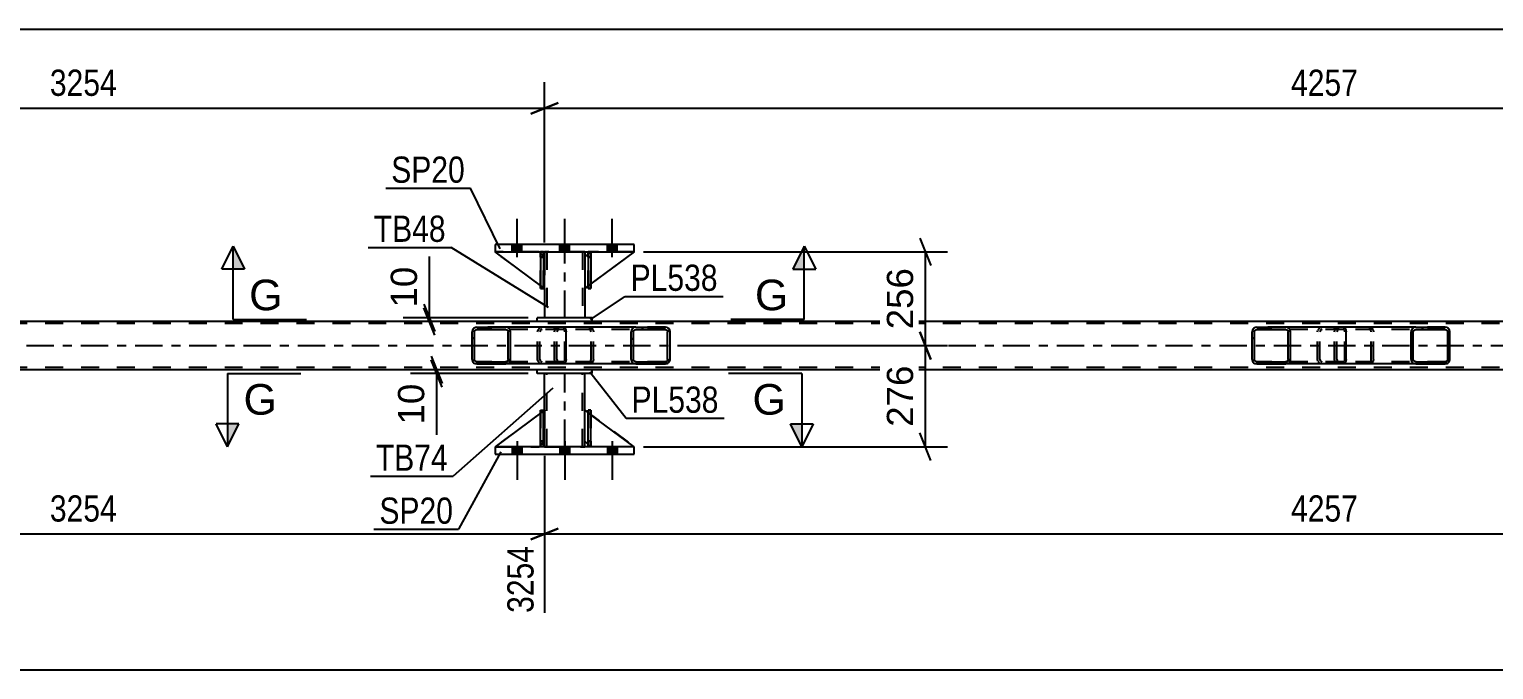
# Model space of a CAD drawing. Header units: millimetres. Extents: x -111 to 730, y -402 to 192.
# Drawn here: x -12.8 to 147, y -245.6 to -175.7 of the extents above; entities that cross this region are included whole.
import ezdxf

# ---------------------------------------------------------------- set-up
doc = ezdxf.new("R2010")
doc.units = ezdxf.units.MM
doc.linetypes.add('DXK_LINE_DOT2', pattern=[3.9198, 1.9599, -1.9599])
doc.linetypes.add('DXK_LINE_DOT3', pattern=[5.9187, 2.979, -0.9799, 0.9799, -0.9799])
doc.styles.add('Arial', font='ARIAL.TTF', dxfattribs={"height": 0.2})
doc.styles.add('Arial Narrow', font='ARIALN.TTF', dxfattribs={"height": 0.2})

# ---------------------------------------------------------------- blocks, each defined once
blk = doc.blocks.new('Part-192539618-3746 - 3622')
at = {"linetype": 'Continuous'}
h = blk.add_hatch(dxfattribs=at)
h.set_pattern_fill('', scale=0.7, style=0, pattern_type=0)
h.set_pattern_definition([(45, (124.8028, -208.4888), (-1.57154, 1.57154), [])])
h.paths.add_polyline_path([(124.84, -208.67), (124.8, -208.49), (124.69, -208.33), (124.53, -208.23), (124.34, -208.19), (121.15, -208.19), (120.96, -208.23), (120.8, -208.33), (120.69, -208.49), (120.65, -208.67), (120.65, -211.71), (120.69, -211.9), (120.8, -212.05), (120.96, -212.16), (121.15, -212.19), (124.34, -212.19), (124.53, -212.16), (124.69, -212.05), (124.8, -211.9), (124.84, -211.71)])
h.paths.add_polyline_path([(124.57, -211.8), (124.52, -211.88), (124.43, -211.93), (124.34, -211.95), (121.15, -211.95), (121.06, -211.93), (120.98, -211.88), (120.92, -211.8), (120.9, -211.71), (120.9, -208.67), (120.92, -208.58), (120.98, -208.5), (121.06, -208.45), (121.15, -208.43), (124.34, -208.43), (124.43, -208.45), (124.52, -208.5), (124.57, -208.58), (124.59, -208.67), (124.59, -211.71)])
at = {"color": 2, "linetype": 'Continuous'}
for p, q in [((120.69, -208.49), (120.65, -208.67)), ((120.65, -211.71), (120.65, -208.67)), ((120.9, -208.67), (120.92, -208.58)), ((120.9, -211.71), (120.9, -208.67)), ((120.92, -208.58), (120.98, -208.5)), ((121.15, -208.19), (120.96, -208.23)), ((120.98, -208.5), (121.06, -208.45)), ((121.06, -208.45), (121.15, -208.43)), ((121.15, -208.19), (124.34, -208.19)), ((121.15, -208.43), (124.34, -208.43)), ((130.64, -208.19), (124.34, -208.19)), ((124.53, -208.23), (124.34, -208.19)), ((124.34, -208.43), (124.43, -208.45)), ((124.43, -208.45), (124.52, -208.5)), ((124.52, -208.5), (124.57, -208.58)), ((124.57, -208.58), (124.59, -208.67)), ((124.59, -211.71), (124.59, -208.67)), ((124.84, -208.67), (124.8, -208.49)), ((124.84, -211.71), (124.84, -208.67)), ((130.64, -208.19), (130.74, -208.23)), ((130.74, -208.23), (130.83, -208.33)), ((130.83, -208.33), (130.89, -208.49)), ((130.89, -208.49), (130.91, -208.67)), ((130.91, -211.71), (130.91, -208.67)), ((120.65, -211.71), (120.69, -211.9)), ((120.92, -211.8), (120.9, -211.71)), ((120.98, -211.88), (120.92, -211.8)), ((120.96, -212.16), (121.15, -212.19)), ((121.06, -211.93), (120.98, -211.88)), ((121.15, -211.95), (121.06, -211.93)), ((121.15, -211.95), (124.34, -211.95)), ((121.15, -212.19), (124.34, -212.19)), ((124.43, -211.93), (124.34, -211.95)), ((124.34, -212.19), (124.53, -212.16)), ((130.64, -212.19), (124.34, -212.19)), ((124.52, -211.88), (124.43, -211.93)), ((124.57, -211.8), (124.52, -211.88)), ((124.59, -211.71), (124.57, -211.8)), ((124.8, -211.9), (124.84, -211.71)), ((130.74, -212.16), (130.64, -212.19)), ((130.83, -212.05), (130.74, -212.16)), ((130.89, -211.9), (130.83, -212.05)), ((130.91, -211.71), (130.89, -211.9))]:
    blk.add_line(p, q, dxfattribs=at)
at = {"color": 7, "linetype": 'DXK_LINE_DOT2'}
for p, q in [((124.34, -208.19), (121.15, -208.19)), ((130.64, -208.43), (121.15, -208.43)), ((127.8, -208.67), (127.84, -208.49)), ((127.8, -211.71), (127.8, -208.67)), ((128.07, -208.58), (128.05, -208.67)), ((128.05, -211.71), (128.05, -208.67)), ((128.13, -208.5), (128.07, -208.58)), ((128.11, -208.23), (128.3, -208.19)), ((128.21, -208.45), (128.13, -208.5)), ((128.3, -208.43), (128.21, -208.45)), ((129.65, -208.43), (129.65, -208.19)), ((130.69, -208.45), (130.64, -208.43)), ((130.73, -208.5), (130.69, -208.45)), ((130.76, -208.58), (130.73, -208.5)), ((130.77, -208.67), (130.76, -208.58)), ((130.77, -211.71), (130.77, -208.67)), ((130.64, -211.95), (121.15, -211.95)), ((124.34, -212.19), (121.15, -212.19)), ((127.84, -211.9), (127.8, -211.71)), ((128.05, -211.71), (128.07, -211.8)), ((128.07, -211.8), (128.13, -211.88)), ((128.3, -212.19), (128.11, -212.16)), ((128.13, -211.88), (128.15, -211.9)), ((128.15, -211.9), (128.21, -211.93)), ((128.21, -211.93), (128.3, -211.95)), ((129.65, -212.19), (129.65, -211.95)), ((130.64, -211.95), (130.69, -211.93)), ((130.69, -211.93), (130.73, -211.88)), ((130.73, -211.88), (130.76, -211.8)), ((130.76, -211.8), (130.77, -211.71))]:
    blk.add_line(p, q, dxfattribs=at)
at = {"color": 2, "linetype": 'Continuous'}
for centre, start, end in [((121.14, -208.69), 111.1941, 156.1506), ((124.35, -208.69), 23.8494, 68.8059), ((121.14, -211.7), 203.8494, 248.8059), ((124.35, -211.7), 291.1941, 336.1506)]:
    blk.add_arc(centre, 0.492, start, end, dxfattribs=at)
at = {"color": 7, "linetype": 'DXK_LINE_DOT2'}
for centre, start, end in [((128.29, -208.69), 111.1941, 156.1506), ((128.29, -211.7), 203.8494, 248.8059)]:
    blk.add_arc(centre, 0.492, start, end, dxfattribs=at)
blk = doc.blocks.new('Part-192539618-3752 - 3622')
at = {"color": 2, "linetype": 'Continuous'}
for p, q in [((43.29, -199.95), (42.97, -199.95)), ((42.97, -199.95), (42.97, -203.95)), ((43.29, -199.95), (43.29, -199.95)), ((43.29, -199.95), (43.29, -203.95)), ((43.29, -203.95), (42.97, -203.95))]:
    blk.add_line(p, q, dxfattribs=at)
at = {"color": 7, "linetype": 'DXK_LINE_DOT2'}
for p, q in [((42.97, -200.55), (42.97, -199.95)), ((43.29, -200.55), (42.97, -200.55)), ((42.97, -200.55), (42.97, -203.95)), ((43.29, -200.55), (43.29, -199.95)), ((43.29, -199.95), (43.29, -199.95)), ((43.29, -203.95), (43.29, -200.55))]:
    blk.add_line(p, q, dxfattribs=at)
blk = doc.blocks.new('Part-192539618-3624 - 3622')
at = {"color": 7, "linetype": 'DXK_LINE_DOT2'}
for p, q in [((48.17, -200.55), (48.17, -199.95)), ((48.17, -199.95), (48.17, -199.95)), ((48.17, -199.95), (48.17, -203.95)), ((48.49, -199.95), (48.17, -199.95)), ((48.17, -203.95), (48.17, -200.55)), ((48.17, -200.55), (48.49, -200.55)), ((48.49, -200.55), (48.49, -199.95)), ((48.49, -203.95), (48.49, -199.95)), ((48.49, -200.55), (48.49, -203.95)), ((48.17, -203.95), (48.49, -203.95))]:
    blk.add_line(p, q, dxfattribs=at)
blk = doc.blocks.new('Part-192539618-3659 - 3622')
at = {"color": 2, "linetype": 'Continuous'}
for p, q in [((48.62, -207.15), (42.62, -207.15)), ((42.62, -207.55), (42.62, -207.15)), ((48.62, -207.55), (42.62, -207.55)), ((48.62, -207.55), (48.62, -207.15))]:
    blk.add_line(p, q, dxfattribs=at)
blk = doc.blocks.new('Part-192539618-3639 - 3622')
at = {"color": 2, "linetype": 'Continuous'}
for p, q in [((43.42, -217.23), (43.42, -213.23)), ((47.82, -217.23), (47.82, -213.23)), ((43.42, -221.23), (43.42, -220.63)), ((47.82, -221.23), (47.82, -220.63))]:
    blk.add_line(p, q, dxfattribs=at)
at = {"color": 7, "linetype": 'DXK_LINE_DOT2'}
for p, q in [((47.82, -213.23), (43.42, -213.23)), ((43.66, -221.23), (43.66, -213.23)), ((47.58, -221.23), (47.58, -213.23)), ((43.42, -220.63), (43.42, -217.23)), ((47.82, -220.63), (47.82, -217.23)), ((43.42, -221.23), (47.82, -221.23))]:
    blk.add_line(p, q, dxfattribs=at)
at = {"color": 7, "linetype": 'DXK_LINE_DOT3'}
blk.add_line((45.62, -221.23), (45.62, -213.23), dxfattribs=at)
blk = doc.blocks.new('Part-192539618-3654 - 3622')
at = {"color": 2, "linetype": 'Continuous'}
for p, q in [((48.62, -212.83), (42.62, -212.83)), ((42.62, -213.23), (42.62, -212.83)), ((48.62, -213.23), (42.62, -213.23)), ((48.62, -213.23), (48.62, -212.83))]:
    blk.add_line(p, q, dxfattribs=at)
blk = doc.blocks.new('Part-192539618-3664 - 3622')
at = {"color": 2, "linetype": 'Continuous'}
for p, q in [((43.42, -199.95), (43.42, -200.55)), ((47.82, -199.95), (47.82, -200.55)), ((43.42, -203.95), (43.42, -207.15)), ((47.82, -203.95), (47.82, -207.15))]:
    blk.add_line(p, q, dxfattribs=at)
at = {"color": 7, "linetype": 'DXK_LINE_DOT2'}
for p, q in [((47.82, -199.95), (43.42, -199.95)), ((43.42, -200.55), (43.42, -203.95)), ((43.66, -199.95), (43.66, -207.15)), ((47.58, -199.95), (47.58, -207.15)), ((47.82, -200.55), (47.82, -203.95)), ((47.82, -207.15), (43.42, -207.15))]:
    blk.add_line(p, q, dxfattribs=at)
at = {"color": 7, "linetype": 'DXK_LINE_DOT3'}
blk.add_line((45.62, -207.15), (45.62, -199.95), dxfattribs=at)
blk = doc.blocks.new('Part-192539618-3745 - 3622')
at = {"linetype": 'Continuous'}
h = blk.add_hatch(dxfattribs=at)
h.set_pattern_fill('', scale=0.7, style=0, pattern_type=0)
h.set_pattern_definition([(45, (142.2135, -208.4888), (-1.57154, 1.57154), [])])
h.paths.add_polyline_path([(142.25, -208.67), (142.21, -208.49), (142.1, -208.33), (141.94, -208.23), (141.74, -208.19), (138.51, -208.19), (138.31, -208.23), (138.15, -208.33), (138.03, -208.49), (138, -208.67), (138, -211.71), (138.03, -211.9), (138.15, -212.05), (138.31, -212.16), (138.51, -212.19), (141.74, -212.19), (141.94, -212.16), (142.1, -212.05), (142.21, -211.9), (142.25, -211.71)])
h.paths.add_polyline_path([(141.98, -211.8), (141.92, -211.88), (141.84, -211.93), (141.74, -211.95), (138.51, -211.95), (138.41, -211.93), (138.33, -211.88), (138.27, -211.8), (138.25, -211.71), (138.25, -208.67), (138.27, -208.58), (138.33, -208.5), (138.41, -208.45), (138.51, -208.43), (141.74, -208.43), (141.84, -208.45), (141.92, -208.5), (141.98, -208.58), (142, -208.67), (142, -211.71)])
at = {"color": 7, "linetype": 'DXK_LINE_DOT2'}
for p, q in [((129.65, -208.67), (129.69, -208.49)), ((129.65, -211.71), (129.65, -208.67)), ((129.92, -208.58), (129.9, -208.67)), ((129.9, -211.71), (129.9, -208.67)), ((129.98, -208.5), (129.92, -208.58)), ((129.96, -208.23), (130.16, -208.19)), ((130.06, -208.45), (129.98, -208.5)), ((130.16, -208.43), (130.06, -208.45)), ((130.64, -208.19), (130.16, -208.19)), ((141.74, -208.43), (130.16, -208.43)), ((133.39, -208.19), (133.59, -208.23)), ((133.49, -208.45), (133.39, -208.43)), ((133.57, -208.5), (133.49, -208.45)), ((133.63, -208.58), (133.57, -208.5)), ((133.65, -208.67), (133.63, -208.58)), ((133.65, -211.71), (133.65, -208.67)), ((133.86, -208.49), (133.9, -208.67)), ((133.9, -211.71), (133.9, -208.67)), ((141.74, -208.19), (138.51, -208.19)), ((129.69, -211.9), (129.65, -211.71)), ((129.9, -211.71), (129.92, -211.8)), ((129.92, -211.8), (129.98, -211.88)), ((130.16, -212.19), (129.96, -212.16)), ((129.98, -211.88), (130.06, -211.93)), ((130.06, -211.93), (130.16, -211.95)), ((141.74, -211.95), (130.16, -211.95)), ((130.64, -212.19), (130.16, -212.19)), ((133.39, -211.95), (133.49, -211.93)), ((133.59, -212.16), (133.39, -212.19)), ((133.49, -211.93), (133.57, -211.88)), ((133.57, -211.88), (133.63, -211.8)), ((133.63, -211.8), (133.65, -211.71)), ((133.9, -211.71), (133.86, -211.9)), ((141.74, -212.19), (138.51, -212.19))]:
    blk.add_line(p, q, dxfattribs=at)
at = {"color": 2, "linetype": 'Continuous'}
for p, q in [((138.51, -208.19), (130.64, -208.19)), ((138.03, -208.49), (138, -208.67)), ((138, -211.71), (138, -208.67)), ((138.25, -208.67), (138.27, -208.58)), ((138.25, -211.71), (138.25, -208.67)), ((138.27, -208.58), (138.33, -208.5)), ((138.51, -208.19), (138.31, -208.23)), ((138.33, -208.5), (138.41, -208.45)), ((138.41, -208.45), (138.51, -208.43)), ((138.51, -208.19), (141.74, -208.19)), ((138.51, -208.43), (141.74, -208.43)), ((141.94, -208.23), (141.74, -208.19)), ((141.74, -208.43), (141.84, -208.45)), ((141.84, -208.45), (141.92, -208.5)), ((141.92, -208.5), (141.98, -208.58)), ((141.98, -208.58), (142, -208.67)), ((142, -211.71), (142, -208.67)), ((142.25, -208.67), (142.21, -208.49)), ((142.25, -211.71), (142.25, -208.67)), ((138.51, -212.19), (130.64, -212.19)), ((138, -211.71), (138.03, -211.9)), ((138.27, -211.8), (138.25, -211.71)), ((138.33, -211.88), (138.27, -211.8)), ((138.31, -212.16), (138.51, -212.19)), ((138.41, -211.93), (138.33, -211.88)), ((138.51, -211.95), (138.41, -211.93)), ((138.51, -211.95), (141.74, -211.95)), ((138.51, -212.19), (141.74, -212.19)), ((141.84, -211.93), (141.74, -211.95)), ((141.74, -212.19), (141.94, -212.16)), ((141.92, -211.88), (141.84, -211.93)), ((141.98, -211.8), (141.92, -211.88)), ((142, -211.71), (141.98, -211.8)), ((142.21, -211.9), (142.25, -211.71))]:
    blk.add_line(p, q, dxfattribs=at)
at = {"color": 7, "linetype": 'DXK_LINE_DOT2'}
for centre, start, end in [((130.14, -208.69), 110.7583, 155.68), ((133.41, -208.69), 24.32, 69.2417), ((130.14, -211.69), 204.32, 249.2417), ((133.41, -211.69), 290.7583, 335.68)]:
    blk.add_arc(centre, 0.496, start, end, dxfattribs=at)
at = {"color": 2, "linetype": 'Continuous'}
for centre, start, end in [((138.49, -208.69), 110.7583, 155.68), ((141.76, -208.69), 24.32, 69.2417), ((138.49, -211.69), 204.32, 249.2417), ((141.76, -211.69), 290.7583, 335.68)]:
    blk.add_arc(centre, 0.496, start, end, dxfattribs=at)
blk = doc.blocks.new('Part-192539618-3749 - 3622')
at = {"linetype": 'Continuous'}
h = blk.add_hatch(dxfattribs=at)
h.set_pattern_fill('', scale=0.7, style=0, pattern_type=0)
h.set_pattern_definition([(45, (39.6685, -208.4888), (-1.57154, 1.57154), [])])
h.paths.add_polyline_path([(39.71, -208.67), (39.67, -208.49), (39.56, -208.33), (39.4, -208.23), (39.2, -208.19), (36.02, -208.19), (35.83, -208.23), (35.66, -208.33), (35.56, -208.49), (35.52, -208.67), (35.52, -211.71), (35.56, -211.9), (35.66, -212.05), (35.83, -212.16), (36.02, -212.19), (39.2, -212.19), (39.4, -212.16), (39.56, -212.05), (39.67, -211.9), (39.71, -211.71)])
h.paths.add_polyline_path([(39.44, -211.8), (39.38, -211.88), (39.3, -211.93), (39.2, -211.95), (36.02, -211.95), (35.92, -211.93), (35.84, -211.88), (35.79, -211.8), (35.77, -211.71), (35.77, -208.67), (35.79, -208.58), (35.84, -208.5), (35.92, -208.45), (36.02, -208.43), (39.2, -208.43), (39.3, -208.45), (39.38, -208.5), (39.44, -208.58), (39.46, -208.67), (39.46, -211.71)])
at = {"color": 2, "linetype": 'Continuous'}
for p, q in [((35.56, -208.49), (35.52, -208.67)), ((35.52, -211.71), (35.52, -208.67)), ((35.77, -208.67), (35.79, -208.58)), ((35.77, -211.71), (35.77, -208.67)), ((35.79, -208.58), (35.84, -208.5)), ((36.02, -208.19), (35.83, -208.23)), ((35.84, -208.5), (35.92, -208.45)), ((35.92, -208.45), (36.02, -208.43)), ((36.02, -208.19), (39.2, -208.19)), ((36.02, -208.43), (39.2, -208.43)), ((45.5, -208.19), (39.2, -208.19)), ((39.4, -208.23), (39.2, -208.19)), ((39.2, -208.43), (39.3, -208.45)), ((39.3, -208.45), (39.38, -208.5)), ((39.38, -208.5), (39.44, -208.58)), ((39.44, -208.58), (39.46, -208.67)), ((39.46, -211.71), (39.46, -208.67)), ((39.71, -208.67), (39.67, -208.49)), ((39.71, -211.71), (39.71, -208.67)), ((45.5, -208.19), (45.61, -208.23)), ((45.61, -208.23), (45.7, -208.33)), ((45.7, -208.33), (45.75, -208.49)), ((45.75, -208.49), (45.78, -208.67)), ((45.78, -211.71), (45.78, -208.67)), ((35.52, -211.71), (35.56, -211.9)), ((35.79, -211.8), (35.77, -211.71)), ((35.84, -211.88), (35.79, -211.8)), ((35.83, -212.16), (36.02, -212.19)), ((35.92, -211.93), (35.84, -211.88)), ((36.02, -211.95), (35.92, -211.93)), ((36.02, -211.95), (39.2, -211.95)), ((36.02, -212.19), (39.2, -212.19)), ((39.3, -211.93), (39.2, -211.95)), ((39.2, -212.19), (39.4, -212.16)), ((45.5, -212.19), (39.2, -212.19)), ((39.38, -211.88), (39.3, -211.93)), ((39.44, -211.8), (39.38, -211.88)), ((39.46, -211.71), (39.44, -211.8)), ((39.67, -211.9), (39.71, -211.71)), ((45.61, -212.16), (45.5, -212.19)), ((45.7, -212.05), (45.61, -212.16)), ((45.75, -211.9), (45.7, -212.05)), ((45.78, -211.71), (45.75, -211.9))]:
    blk.add_line(p, q, dxfattribs=at)
at = {"color": 7, "linetype": 'DXK_LINE_DOT2'}
for p, q in [((39.2, -208.19), (36.02, -208.19)), ((45.5, -208.43), (36.02, -208.43)), ((42.67, -208.67), (42.71, -208.49)), ((42.67, -211.71), (42.67, -208.67)), ((42.94, -208.58), (42.92, -208.67)), ((42.92, -211.71), (42.92, -208.67)), ((42.99, -208.5), (42.94, -208.58)), ((42.98, -208.23), (43.17, -208.19)), ((43.07, -208.45), (42.99, -208.5)), ((43.17, -208.43), (43.07, -208.45)), ((44.51, -208.43), (44.51, -208.19)), ((45.56, -208.45), (45.5, -208.43)), ((45.6, -208.5), (45.56, -208.45)), ((45.63, -208.58), (45.6, -208.5)), ((45.64, -208.67), (45.63, -208.58)), ((45.64, -211.71), (45.64, -208.67)), ((45.5, -211.95), (36.02, -211.95)), ((39.2, -212.19), (36.02, -212.19)), ((42.71, -211.9), (42.67, -211.71)), ((42.92, -211.71), (42.94, -211.8)), ((42.94, -211.8), (42.99, -211.88)), ((43.17, -212.19), (42.98, -212.16)), ((42.99, -211.88), (43.01, -211.9)), ((43.01, -211.9), (43.07, -211.93)), ((43.07, -211.93), (43.17, -211.95)), ((44.51, -212.19), (44.51, -211.95)), ((45.5, -211.95), (45.56, -211.93)), ((45.56, -211.93), (45.6, -211.88)), ((45.6, -211.88), (45.63, -211.8)), ((45.63, -211.8), (45.64, -211.71))]:
    blk.add_line(p, q, dxfattribs=at)
at = {"color": 2, "linetype": 'Continuous'}
for centre, start, end in [((36.01, -208.69), 111.1941, 156.1506), ((39.22, -208.69), 23.8494, 68.8059), ((36.01, -211.7), 203.8494, 248.8059), ((39.22, -211.7), 291.1941, 336.1506)]:
    blk.add_arc(centre, 0.492, start, end, dxfattribs=at)
at = {"color": 7, "linetype": 'DXK_LINE_DOT2'}
for centre, start, end in [((43.16, -208.69), 111.1941, 156.1506), ((43.16, -211.7), 203.8494, 248.8059)]:
    blk.add_arc(centre, 0.492, start, end, dxfattribs=at)
blk = doc.blocks.new('Part-192539618-3750 - 3622')
at = {"color": 7, "linetype": 'DXK_LINE_DOT2'}
for p, q in [((42.97, -200.55), (42.97, -199.95)), ((42.97, -199.95), (42.97, -199.95)), ((42.97, -199.95), (42.97, -203.95)), ((43.29, -199.95), (42.97, -199.95)), ((42.97, -203.95), (42.97, -200.55)), ((42.97, -200.55), (43.29, -200.55)), ((43.29, -200.55), (43.29, -199.95)), ((43.29, -203.95), (43.29, -199.95)), ((43.29, -200.55), (43.29, -203.95)), ((42.97, -203.95), (43.29, -203.95))]:
    blk.add_line(p, q, dxfattribs=at)
blk = doc.blocks.new('Part-192539618-3754 - 3622')
at = {"color": 2, "linetype": 'Continuous'}
for p, q in [((42.97, -203.62), (38.02, -199.95)), ((42.97, -200.11), (42.82, -199.95)), ((43.42, -200.55), (43.29, -200.43)), ((43.42, -200.55), (43.42, -200.55)), ((43.42, -203.95), (43.42, -200.55)), ((43.29, -203.86), (43.42, -203.95)), ((43.42, -203.95), (43.42, -203.95))]:
    blk.add_line(p, q, dxfattribs=at)
at = {"color": 7, "linetype": 'DXK_LINE_DOT2'}
for p, q in [((42.82, -199.95), (38.02, -199.95)), ((42.82, -199.95), (43.42, -200.55)), ((43.29, -200.43), (42.97, -200.11)), ((43.42, -200.55), (43.42, -203.95)), ((43.29, -203.86), (42.97, -203.62))]:
    blk.add_line(p, q, dxfattribs=at)
blk = doc.blocks.new('Part-192539618-3755 - 3622')
at = {"color": 7, "linetype": 'DXK_LINE_DOT2'}
for p, q in [((48.42, -199.95), (47.82, -200.55)), ((47.82, -203.95), (53.22, -199.95)), ((47.82, -200.55), (47.82, -203.95)), ((53.22, -199.95), (48.42, -199.95))]:
    blk.add_line(p, q, dxfattribs=at)
blk = doc.blocks.new('Part-192539618-3759 - 3622')
at = {"color": 2, "linetype": 'Continuous'}
for p, q in [((48.17, -221.23), (48.17, -217.23)), ((48.17, -217.23), (48.49, -217.23)), ((48.49, -221.23), (48.49, -217.23)), ((48.17, -221.23), (48.17, -221.23)), ((48.49, -221.23), (48.17, -221.23))]:
    blk.add_line(p, q, dxfattribs=at)
at = {"color": 7, "linetype": 'DXK_LINE_DOT2'}
for p, q in [((48.17, -217.23), (48.17, -220.63)), ((48.49, -220.63), (48.49, -217.23)), ((48.17, -220.63), (48.17, -221.23)), ((48.17, -220.63), (48.49, -220.63)), ((48.49, -221.23), (48.49, -220.63)), ((48.49, -221.23), (48.49, -221.23))]:
    blk.add_line(p, q, dxfattribs=at)
blk = doc.blocks.new('Part-192539618-3747 - 3622')
at = {"linetype": 'Continuous'}
h = blk.add_hatch(dxfattribs=at)
h.set_pattern_fill('', scale=0.7, style=0, pattern_type=0)
h.set_pattern_definition([(45, (57.0792, -208.4888), (-1.57154, 1.57154), [])])
h.paths.add_polyline_path([(57.12, -208.67), (57.08, -208.49), (56.97, -208.33), (56.8, -208.23), (56.61, -208.19), (53.37, -208.19), (53.18, -208.23), (53.01, -208.33), (52.9, -208.49), (52.86, -208.67), (52.86, -211.71), (52.9, -211.9), (53.01, -212.05), (53.18, -212.16), (53.37, -212.19), (56.61, -212.19), (56.8, -212.16), (56.97, -212.05), (57.08, -211.9), (57.12, -211.71)])
h.paths.add_polyline_path([(56.84, -211.8), (56.79, -211.88), (56.71, -211.93), (56.61, -211.95), (53.37, -211.95), (53.27, -211.93), (53.19, -211.88), (53.14, -211.8), (53.12, -211.71), (53.12, -208.67), (53.14, -208.58), (53.19, -208.5), (53.27, -208.45), (53.37, -208.43), (56.61, -208.43), (56.71, -208.45), (56.79, -208.5), (56.84, -208.58), (56.86, -208.67), (56.86, -211.71)])
at = {"color": 7, "linetype": 'DXK_LINE_DOT2'}
for p, q in [((44.51, -208.67), (44.55, -208.49)), ((44.51, -211.71), (44.51, -208.67)), ((44.79, -208.58), (44.77, -208.67)), ((44.77, -211.71), (44.77, -208.67)), ((44.84, -208.5), (44.79, -208.58)), ((44.83, -208.23), (45.02, -208.19)), ((44.93, -208.45), (44.84, -208.5)), ((45.02, -208.43), (44.93, -208.45)), ((45.5, -208.19), (45.02, -208.19)), ((56.61, -208.43), (45.02, -208.43)), ((48.26, -208.19), (48.45, -208.23)), ((48.36, -208.45), (48.26, -208.43)), ((48.44, -208.5), (48.36, -208.45)), ((48.49, -208.58), (48.44, -208.5)), ((48.51, -208.67), (48.49, -208.58)), ((48.51, -211.71), (48.51, -208.67)), ((48.73, -208.49), (48.77, -208.67)), ((48.77, -211.71), (48.77, -208.67)), ((56.61, -208.19), (53.37, -208.19)), ((44.55, -211.9), (44.51, -211.71)), ((44.77, -211.71), (44.79, -211.8)), ((44.79, -211.8), (44.84, -211.88)), ((45.02, -212.19), (44.83, -212.16)), ((44.84, -211.88), (44.93, -211.93)), ((44.93, -211.93), (45.02, -211.95)), ((56.61, -211.95), (45.02, -211.95)), ((45.5, -212.19), (45.02, -212.19)), ((48.26, -211.95), (48.36, -211.93)), ((48.45, -212.16), (48.26, -212.19)), ((48.36, -211.93), (48.44, -211.88)), ((48.44, -211.88), (48.49, -211.8)), ((48.49, -211.8), (48.51, -211.71)), ((48.77, -211.71), (48.73, -211.9)), ((56.61, -212.19), (53.37, -212.19))]:
    blk.add_line(p, q, dxfattribs=at)
at = {"color": 2, "linetype": 'Continuous'}
for p, q in [((53.37, -208.19), (45.5, -208.19)), ((52.9, -208.49), (52.86, -208.67)), ((52.86, -211.71), (52.86, -208.67)), ((53.12, -208.67), (53.14, -208.58)), ((53.12, -211.71), (53.12, -208.67)), ((53.14, -208.58), (53.19, -208.5)), ((53.37, -208.19), (53.18, -208.23)), ((53.19, -208.5), (53.27, -208.45)), ((53.27, -208.45), (53.37, -208.43)), ((53.37, -208.19), (56.61, -208.19)), ((53.37, -208.43), (56.61, -208.43)), ((56.8, -208.23), (56.61, -208.19)), ((56.61, -208.43), (56.71, -208.45)), ((56.71, -208.45), (56.79, -208.5)), ((56.79, -208.5), (56.84, -208.58)), ((56.84, -208.58), (56.86, -208.67)), ((56.86, -211.71), (56.86, -208.67)), ((57.12, -208.67), (57.08, -208.49)), ((57.12, -211.71), (57.12, -208.67)), ((53.37, -212.19), (45.5, -212.19)), ((52.86, -211.71), (52.9, -211.9)), ((53.14, -211.8), (53.12, -211.71)), ((53.19, -211.88), (53.14, -211.8)), ((53.18, -212.16), (53.37, -212.19)), ((53.27, -211.93), (53.19, -211.88)), ((53.37, -211.95), (53.27, -211.93)), ((53.37, -211.95), (56.61, -211.95)), ((53.37, -212.19), (56.61, -212.19)), ((56.71, -211.93), (56.61, -211.95)), ((56.61, -212.19), (56.8, -212.16)), ((56.79, -211.88), (56.71, -211.93)), ((56.84, -211.8), (56.79, -211.88)), ((56.86, -211.71), (56.84, -211.8)), ((57.08, -211.9), (57.12, -211.71))]:
    blk.add_line(p, q, dxfattribs=at)
at = {"color": 7, "linetype": 'DXK_LINE_DOT2'}
for centre, start, end in [((45, -208.69), 110.7583, 155.68), ((48.28, -208.69), 24.32, 69.2417), ((45, -211.69), 204.32, 249.2417), ((48.28, -211.69), 290.7583, 335.68)]:
    blk.add_arc(centre, 0.496, start, end, dxfattribs=at)
at = {"color": 2, "linetype": 'Continuous'}
for centre, start, end in [((53.35, -208.69), 110.7583, 155.68), ((56.63, -208.69), 24.32, 69.2417), ((53.35, -211.69), 204.32, 249.2417), ((56.63, -211.69), 290.7583, 335.68)]:
    blk.add_arc(centre, 0.496, start, end, dxfattribs=at)
blk = doc.blocks.new('Part-192539618-3751 - 3622')
at = {"color": 2, "linetype": 'Continuous'}
for p, q in [((48.49, -199.95), (48.17, -199.95)), ((48.17, -199.95), (48.17, -203.95)), ((48.49, -199.95), (48.49, -199.95)), ((48.49, -199.95), (48.49, -203.95)), ((48.49, -203.95), (48.17, -203.95))]:
    blk.add_line(p, q, dxfattribs=at)
at = {"color": 7, "linetype": 'DXK_LINE_DOT2'}
for p, q in [((48.17, -200.55), (48.17, -199.95)), ((48.49, -200.55), (48.17, -200.55)), ((48.17, -200.55), (48.17, -203.95)), ((48.49, -200.55), (48.49, -199.95)), ((48.49, -199.95), (48.49, -199.95)), ((48.49, -203.95), (48.49, -200.55))]:
    blk.add_line(p, q, dxfattribs=at)
blk = doc.blocks.new('Part-192539618-3753 - 3622')
at = {"color": 7, "linetype": 'DXK_LINE_DOT2'}
for p, q in [((43.42, -203.95), (38.02, -199.95)), ((38.02, -199.95), (42.82, -199.95)), ((42.82, -199.95), (43.42, -200.55)), ((43.42, -200.55), (42.82, -199.95)), ((43.42, -200.55), (43.42, -203.95)), ((43.42, -200.55), (43.42, -200.55)), ((43.42, -200.55), (43.42, -203.95))]:
    blk.add_line(p, q, dxfattribs=at)
blk = doc.blocks.new('Part-192539618-3756 - 3622')
at = {"color": 2, "linetype": 'Continuous'}
for p, q in [((48.17, -200.2), (47.82, -200.55)), ((47.82, -200.55), (47.82, -203.95)), ((53.22, -199.95), (48.49, -203.45)), ((48.17, -203.69), (47.82, -203.95))]:
    blk.add_line(p, q, dxfattribs=at)
at = {"color": 7, "linetype": 'DXK_LINE_DOT2'}
for p, q in [((48.42, -199.95), (48.17, -200.2)), ((53.22, -199.95), (48.42, -199.95)), ((48.49, -203.45), (48.17, -203.69))]:
    blk.add_line(p, q, dxfattribs=at)
blk = doc.blocks.new('Part-192539618-3757 - 3622')
at = {"color": 7, "linetype": 'DXK_LINE_DOT2'}
for p, q in [((48.49, -217.23), (48.17, -217.23)), ((48.17, -220.63), (48.17, -217.23)), ((48.17, -217.23), (48.17, -221.23)), ((48.49, -217.23), (48.49, -220.63)), ((48.49, -221.23), (48.49, -217.23)), ((48.49, -220.63), (48.17, -220.63)), ((48.17, -221.23), (48.17, -220.63)), ((48.49, -221.23), (48.17, -221.23)), ((48.49, -220.63), (48.49, -221.23)), ((48.49, -221.23), (48.49, -221.23))]:
    blk.add_line(p, q, dxfattribs=at)
blk = doc.blocks.new('Part-192539618-3758 - 3622')
at = {"color": 7, "linetype": 'DXK_LINE_DOT2'}
for p, q in [((42.97, -217.23), (43.29, -217.23)), ((42.97, -220.63), (42.97, -217.23)), ((42.97, -217.23), (42.97, -221.23)), ((43.29, -217.23), (43.29, -220.63)), ((43.29, -221.23), (43.29, -217.33)), ((43.29, -220.63), (42.97, -220.63)), ((42.97, -221.23), (42.97, -220.63)), ((43.29, -221.23), (42.97, -221.23)), ((43.29, -220.63), (43.29, -221.23)), ((43.29, -221.23), (43.29, -221.23))]:
    blk.add_line(p, q, dxfattribs=at)
blk = doc.blocks.new('Part-192539618-3760 - 3622')
at = {"color": 2, "linetype": 'Continuous'}
for p, q in [((42.97, -221.23), (42.97, -217.23)), ((42.97, -217.23), (43.29, -217.23)), ((43.29, -221.23), (43.29, -217.23)), ((42.97, -221.23), (42.97, -221.23)), ((43.29, -221.23), (42.97, -221.23))]:
    blk.add_line(p, q, dxfattribs=at)
at = {"color": 7, "linetype": 'DXK_LINE_DOT2'}
for p, q in [((42.97, -217.23), (42.97, -220.63)), ((43.29, -220.63), (43.29, -217.23)), ((42.97, -220.63), (42.97, -221.23)), ((42.97, -220.63), (43.29, -220.63)), ((43.29, -221.23), (43.29, -220.63)), ((43.29, -221.23), (43.29, -221.23))]:
    blk.add_line(p, q, dxfattribs=at)
blk = doc.blocks.new('Part-192539618-3761 - 3622')
at = {"color": 7, "linetype": 'DXK_LINE_DOT2'}
for p, q in [((43.42, -217.23), (38.02, -221.23)), ((43.42, -220.63), (43.42, -217.23)), ((43.42, -217.23), (43.42, -220.63)), ((38.02, -221.23), (42.82, -221.23)), ((42.82, -221.23), (43.42, -220.63)), ((43.42, -220.63), (42.82, -221.23)), ((43.42, -220.63), (43.42, -220.63))]:
    blk.add_line(p, q, dxfattribs=at)
blk = doc.blocks.new('Part-192539618-3762 - 3622')
at = {"color": 7, "linetype": 'DXK_LINE_DOT2'}
for p, q in [((43.29, -217.33), (42.97, -217.56)), ((43.42, -220.63), (43.42, -217.23)), ((38.02, -221.23), (42.82, -221.23)), ((43.42, -220.63), (42.82, -221.23)), ((43.29, -220.76), (42.97, -221.08))]:
    blk.add_line(p, q, dxfattribs=at)
at = {"color": 2, "linetype": 'Continuous'}
for p, q in [((43.42, -217.23), (43.29, -217.33)), ((43.42, -220.63), (43.42, -217.23)), ((42.97, -217.56), (38.02, -221.23)), ((42.97, -221.08), (42.82, -221.23)), ((43.42, -220.63), (43.29, -220.76)), ((43.42, -220.63), (43.42, -220.63))]:
    blk.add_line(p, q, dxfattribs=at)
blk = doc.blocks.new('Part-192539618-3763 - 3622')
at = {"color": 7, "linetype": 'DXK_LINE_DOT2'}
for p, q in [((47.82, -220.63), (47.82, -217.23)), ((47.82, -217.23), (53.22, -221.23)), ((48.42, -221.23), (47.82, -220.63)), ((53.22, -221.23), (48.42, -221.23))]:
    blk.add_line(p, q, dxfattribs=at)
blk = doc.blocks.new('Part-192539618-3764 - 3622')
at = {"color": 2, "linetype": 'Continuous'}
for p, q in [((47.82, -220.63), (47.82, -217.23)), ((48.17, -217.49), (47.82, -217.23)), ((53.22, -221.23), (48.49, -217.73)), ((48.17, -220.99), (47.82, -220.63))]:
    blk.add_line(p, q, dxfattribs=at)
at = {"color": 7, "linetype": 'DXK_LINE_DOT2'}
for p, q in [((48.49, -217.73), (48.17, -217.49)), ((48.42, -221.23), (48.17, -220.99)), ((53.22, -221.23), (48.42, -221.23)), ((53.22, -221.23), (53.22, -221.23)), ((53.22, -221.23), (53.22, -221.23))]:
    blk.add_line(p, q, dxfattribs=at)
blk = doc.blocks.new('Part-192539618-3769 - 3622')
at = {"color": 2, "linetype": 'Continuous'}
for p, q in [((38.02, -221.23), (38.02, -222.03)), ((53.22, -221.23), (38.02, -221.23)), ((38.02, -222.03), (53.22, -222.03)), ((53.22, -222.03), (53.22, -221.23))]:
    blk.add_line(p, q, dxfattribs=at)
blk = doc.blocks.new('Part-192539618-3774 - 3622')
at = {"color": 2, "linetype": 'Continuous'}
for p, q in [((53.22, -199.15), (38.02, -199.15)), ((38.02, -199.15), (38.02, -199.95)), ((53.22, -199.95), (53.22, -199.15)), ((38.02, -199.95), (53.22, -199.95))]:
    blk.add_line(p, q, dxfattribs=at)
blk = doc.blocks.new('Part-192539618-3839 - 3622')
at = {"color": 2, "linetype": 'Continuous'}
for p, q in [((42.62, -207.55), (-48.62, -207.55)), ((212.89, -207.55), (48.62, -207.55)), ((42.62, -212.83), (-48.62, -212.83)), ((212.89, -212.83), (48.62, -212.83))]:
    blk.add_line(p, q, dxfattribs=at)
at = {"color": 7, "linetype": 'DXK_LINE_DOT2'}
for p, q in [((614.12, -207.79), (-48.62, -207.79)), ((48.62, -207.55), (42.62, -207.55)), ((614.12, -212.59), (-48.62, -212.59)), ((48.62, -212.83), (42.62, -212.83))]:
    blk.add_line(p, q, dxfattribs=at)
at = {"color": 7, "linetype": 'DXK_LINE_DOT3'}
blk.add_line((-48.62, -210.19), (613.78, -210.19), dxfattribs=at)
blk = doc.blocks.new('Bolt-192539618-3850 - 3622')
at = {"linetype": 'Continuous'}
for points in [[(40.94, -221.23), (39.9, -221.23), (39.9, -222.03), (40.94, -222.03)], [(40.94, -221.23), (39.9, -221.23), (39.9, -222.03), (40.94, -222.03)], [(40.94, -221.23), (39.9, -221.23), (39.9, -222.03), (40.94, -222.03)], [(46.14, -221.23), (45.1, -221.23), (45.1, -222.03), (46.14, -222.03)], [(46.14, -221.23), (45.1, -221.23), (45.1, -222.03), (46.14, -222.03)], [(51.34, -221.23), (50.3, -221.23), (50.3, -222.03), (51.34, -222.03)], [(51.34, -221.23), (50.3, -221.23), (50.3, -222.03), (51.34, -222.03)], [(51.34, -221.23), (50.3, -221.23), (50.3, -222.03), (51.34, -222.03)]]:
    blk.add_hatch(color=1, dxfattribs=at).paths.add_polyline_path(points)
at = {"color": 1, "linetype": 'Continuous'}
for p, q in [((39.9, -221.23), (39.9, -222.03)), ((39.9, -221.23), (39.9, -222.03)), ((39.9, -221.23), (39.9, -222.03)), ((40.42, -220.63), (40.42, -224.83)), ((40.42, -220.63), (40.42, -224.83)), ((40.42, -220.63), (40.42, -224.83)), ((40.94, -221.23), (40.94, -222.03)), ((40.94, -221.23), (40.94, -222.03)), ((40.94, -221.23), (40.94, -222.03)), ((45.1, -221.23), (45.1, -222.03)), ((45.1, -221.23), (45.1, -222.03)), ((45.62, -220.63), (45.62, -224.83)), ((45.62, -220.63), (45.62, -224.83)), ((46.14, -221.23), (46.14, -222.03)), ((46.14, -221.23), (46.14, -222.03)), ((50.3, -221.23), (50.3, -222.03)), ((50.3, -221.23), (50.3, -222.03)), ((50.3, -221.23), (50.3, -222.03)), ((50.82, -220.63), (50.82, -224.83)), ((50.82, -220.63), (50.82, -224.83)), ((50.82, -220.63), (50.82, -224.83)), ((51.34, -221.23), (51.34, -222.03)), ((51.34, -221.23), (51.34, -222.03)), ((51.34, -221.23), (51.34, -222.03))]:
    blk.add_line(p, q, dxfattribs=at)
blk = doc.blocks.new('Bolt-192539618-3851 - 3622')
at = {"linetype": 'Continuous'}
for points in [[(39.9, -199.95), (40.94, -199.95), (40.94, -199.15), (39.9, -199.15)], [(39.9, -199.95), (40.94, -199.95), (40.94, -199.15), (39.9, -199.15)], [(39.9, -199.95), (40.94, -199.95), (40.94, -199.15), (39.9, -199.15)], [(45.1, -199.95), (46.14, -199.95), (46.14, -199.15), (45.1, -199.15)], [(45.1, -199.95), (46.14, -199.95), (46.14, -199.15), (45.1, -199.15)], [(50.3, -199.95), (51.34, -199.95), (51.34, -199.15), (50.3, -199.15)], [(50.3, -199.95), (51.34, -199.95), (51.34, -199.15), (50.3, -199.15)], [(50.3, -199.95), (51.34, -199.95), (51.34, -199.15), (50.3, -199.15)]]:
    blk.add_hatch(color=1, dxfattribs=at).paths.add_polyline_path(points)
at = {"color": 1, "linetype": 'Continuous'}
for p, q in [((40.42, -200.55), (40.42, -196.35)), ((40.42, -200.55), (40.42, -196.35)), ((40.42, -200.55), (40.42, -196.35)), ((45.62, -200.55), (45.62, -196.35)), ((45.62, -200.55), (45.62, -196.35)), ((50.82, -200.55), (50.82, -196.35)), ((50.82, -200.55), (50.82, -196.35)), ((50.82, -200.55), (50.82, -196.35)), ((39.9, -199.95), (39.9, -199.15)), ((39.9, -199.95), (39.9, -199.15)), ((39.9, -199.95), (39.9, -199.15)), ((40.94, -199.95), (40.94, -199.15)), ((40.94, -199.95), (40.94, -199.15)), ((40.94, -199.95), (40.94, -199.15)), ((45.1, -199.95), (45.1, -199.15)), ((45.1, -199.95), (45.1, -199.15)), ((46.14, -199.95), (46.14, -199.15)), ((46.14, -199.95), (46.14, -199.15)), ((50.3, -199.95), (50.3, -199.15)), ((50.3, -199.95), (50.3, -199.15)), ((50.3, -199.95), (50.3, -199.15)), ((51.34, -199.95), (51.34, -199.15)), ((51.34, -199.95), (51.34, -199.15)), ((51.34, -199.95), (51.34, -199.15))]:
    blk.add_line(p, q, dxfattribs=at)
blk = doc.blocks.new('StraightDimension-192539618-3904 - 3622')
at = {"color": 7, "linetype": 'Continuous'}
for p, q in [((-57.24, -213.83), (-57.24, -233.88)), ((43.42, -222.23), (43.42, -239.37)), ((-55.74, -230.15), (-58.74, -231.35)), ((41.92, -231.35), (44.92, -230.15)), ((-57.24, -230.75), (43.42, -230.75))]:
    blk.add_line(p, q, dxfattribs=at)
at = {"color": 0}
blk.add_wipeout([(-2.66, -230), (-2.66, -225.8), (-11.17, -225.8), (-11.17, -230)], dxfattribs=at)
at = {"color": 0, "linetype": 'Continuous'}
for points in [[(-57.84, -231.45), (-62.04, -231.45), (-62.04, -234.48), (-57.84, -234.48)], [(42.82, -231.45), (38.62, -231.45), (38.62, -239.97), (42.82, -239.97)]]:
    blk.add_wipeout(points, dxfattribs=at)
at = {"color": 3, "style": 'Arial Narrow'}
blk.add_text('3254', height=2.863, dxfattribs=at).set_placement((-10.57, -229.4))
at = {"color": 3, "linetype": 'Continuous', "style": 'Arial Narrow'}
for s, height, p in [('0', 2.86, (-58.44, -233.88)), ('3254', 2.863, (42.22, -239.37))]:
    blk.add_text(s, height=height, rotation=90.0002, dxfattribs=at).set_placement(p)
blk = doc.blocks.new('StraightDimension-192539618-3909 - 3622')
at = {"color": 7, "linetype": 'Continuous'}
for p, q in [((43.42, -222.23), (43.42, -239.37)), ((44.92, -230.15), (41.92, -231.35)), ((43.42, -230.75), (213.69, -230.75))]:
    blk.add_line(p, q, dxfattribs=at)
at = {"color": 0}
blk.add_wipeout([(132.81, -230), (132.81, -225.8), (124.3, -225.8), (124.3, -230)], dxfattribs=at)
at = {"color": 3, "style": 'Arial Narrow'}
blk.add_text('4257', height=2.863, dxfattribs=at).set_placement((124.9, -229.4))
blk = doc.blocks.new('StraightDimension-192539618-3927 - 3622')
at = {"color": 7, "linetype": 'Continuous'}
for p, q in [((-57.24, -206.55), (-57.24, -181.42)), ((43.42, -198.95), (43.42, -181.42)), ((-55.74, -183.67), (-58.74, -184.87)), ((41.92, -184.87), (44.92, -183.67)), ((-57.24, -184.27), (43.42, -184.27))]:
    blk.add_line(p, q, dxfattribs=at)
at = {"color": 0}
blk.add_wipeout([(-2.66, -183.52), (-2.66, -179.32), (-11.17, -179.32), (-11.17, -183.52)], dxfattribs=at)
at = {"color": 3, "style": 'Arial Narrow'}
blk.add_text('3254', height=2.863, dxfattribs=at).set_placement((-10.57, -182.92))
blk = doc.blocks.new('StraightDimension-192539618-3931 - 3622')
at = {"color": 7, "linetype": 'Continuous'}
for p, q in [((43.42, -198.95), (43.42, -181.42)), ((44.92, -183.67), (41.92, -184.87)), ((43.42, -184.27), (213.69, -184.27))]:
    blk.add_line(p, q, dxfattribs=at)
at = {"color": 0}
blk.add_wipeout([(132.81, -183.52), (132.81, -179.32), (124.3, -179.32), (124.3, -183.52)], dxfattribs=at)
at = {"color": 3, "style": 'Arial Narrow'}
blk.add_text('4257', height=2.863, dxfattribs=at).set_placement((124.9, -182.92))
blk = doc.blocks.new('StraightDimension-192539618-36185 - 3622')
at = {"color": 7, "linetype": 'Continuous'}
blk.add_line((-57.24, -175.65), (612.77, -175.65), dxfattribs=at)
blk = doc.blocks.new('StraightDimension-192539618-36209 - 3622')
at = {"color": 7, "linetype": 'Continuous'}
blk.add_line((-57.88, -245.58), (615.42, -245.58), dxfattribs=at)
blk = doc.blocks.new('StraightDimension-192539618-36239 - 3622')
at = {"color": 7, "linetype": 'Continuous'}
for p, q in [((84.4, -198.45), (85.6, -201.45)), ((54.22, -199.95), (87.4, -199.95)), ((85, -210.19), (85, -199.95)), ((85.6, -211.69), (84.4, -208.69)), ((58.12, -210.19), (87.4, -210.19))]:
    blk.add_line(p, q, dxfattribs=at)
at = {"color": 0}
blk.add_wipeout([(84.25, -201.14), (80.05, -201.14), (80.05, -209.01), (84.25, -209.01)], dxfattribs=at)
at = {"color": 3, "style": 'Arial'}
blk.add_text('256', height=2.865, rotation=90.0002, dxfattribs=at).set_placement((83.65, -208.41))
blk = doc.blocks.new('StraightDimension-192539618-36240 - 3622')
at = {"color": 7, "linetype": 'Continuous'}
for p, q in [((84.4, -208.69), (85.6, -211.69)), ((58.12, -210.19), (87.4, -210.19)), ((85, -221.23), (85, -210.19)), ((85.6, -222.73), (84.4, -219.73)), ((54.22, -221.23), (87.4, -221.23))]:
    blk.add_line(p, q, dxfattribs=at)
at = {"color": 0}
blk.add_wipeout([(84.25, -211.78), (80.05, -211.78), (80.05, -219.65), (84.25, -219.65)], dxfattribs=at)
at = {"color": 3, "style": 'Arial'}
blk.add_text('276', height=2.865, rotation=90.0002, dxfattribs=at).set_placement((83.65, -219.05))
blk = doc.blocks.new('StraightDimension-192539618-45378 - 3622')
at = {"color": 7, "linetype": 'Continuous'}
for p, q in [((31.04, -211.33), (32.24, -214.33)), ((32.24, -214.73), (31.04, -211.73)), ((41.62, -212.83), (28.79, -212.83)), ((41.62, -213.23), (28.79, -213.23)), ((31.64, -213.23), (31.64, -212.83))]:
    blk.add_line(p, q, dxfattribs=at)
at = {"color": 0}
blk.add_wipeout([(30.89, -213.76), (26.69, -213.76), (26.69, -219.4), (30.89, -219.4)], dxfattribs=at)
at = {"color": 7, "linetype": 'Continuous'}
blk.add_line((31.64, -213.23), (31.64, -219.93), dxfattribs=at)
blk.add_line((31.64, -213.23), (31.64, -219.93), dxfattribs=at)
at = {"color": 3, "style": 'Arial'}
blk.add_text('10', height=2.865, rotation=90.0002, dxfattribs=at).set_placement((30.29, -218.8))
blk = doc.blocks.new('StraightDimension-192539618-45389 - 3622')
at = {"color": 7, "linetype": 'Continuous'}
for p, q in [((30.25, -205.65), (31.45, -208.65)), ((31.45, -209.05), (30.25, -206.05)), ((41.62, -207.15), (28, -207.15)), ((41.62, -207.55), (28, -207.55)), ((30.85, -207.55), (30.85, -207.15))]:
    blk.add_line(p, q, dxfattribs=at)
at = {"color": 0}
blk.add_wipeout([(30.1, -200.98), (25.9, -200.98), (25.9, -206.63), (30.1, -206.63)], dxfattribs=at)
at = {"color": 7, "linetype": 'Continuous'}
blk.add_line((30.85, -207.15), (30.85, -200.46), dxfattribs=at)
blk.add_line((30.85, -207.15), (30.85, -200.46), dxfattribs=at)
at = {"color": 3, "style": 'Arial'}
blk.add_text('10', height=2.865, rotation=90.0002, dxfattribs=at).set_placement((29.5, -206.03))
blk = doc.blocks.new('Mark-192539618-3650 - 3622')
at = {"color": 0}
blk.add_wipeout([(62.42, -217.52), (62.42, -214.52), (52.92, -214.52), (52.92, -217.52)], dxfattribs=at)
blk.add_wipeout([(62.42, -217.52), (62.42, -214.52), (52.92, -214.52), (52.92, -217.52)], dxfattribs=at)
at = {"color": 30, "linetype": 'Continuous'}
for p, q in [((48.35, -213.07), (52.32, -218.12)), ((52.32, -218.12), (63.02, -218.12))]:
    blk.add_line(p, q, dxfattribs=at)
at = {"color": 3, "style": 'Arial Narrow'}
blk.add_text('PL538', height=2.863, dxfattribs=at).set_placement((52.92, -217.52))
blk = doc.blocks.new('Mark-192539618-3635 - 3622')
at = {"color": 0}
blk.add_wipeout([(32.86, -223.86), (32.86, -220.86), (25.01, -220.86), (25.01, -223.86)], dxfattribs=at)
blk.add_wipeout([(32.86, -223.86), (32.86, -220.86), (25.01, -220.86), (25.01, -223.86)], dxfattribs=at)
at = {"color": 30, "linetype": 'Continuous'}
for p in [(44.31, -214.84), (24.41, -224.46)]:
    blk.add_line(p, (33.46, -224.46), dxfattribs=at)
at = {"color": 3, "style": 'Arial Narrow'}
blk.add_text('TB74', height=2.863, dxfattribs=at).set_placement((25.01, -223.86))
blk = doc.blocks.new('Mark-192539618-3655 - 3622')
at = {"color": 0}
blk.add_wipeout([(62.32, -204.21), (62.32, -201.21), (52.82, -201.21), (52.82, -204.21)], dxfattribs=at)
blk.add_wipeout([(62.32, -204.21), (62.32, -201.21), (52.82, -201.21), (52.82, -204.21)], dxfattribs=at)
at = {"color": 30, "linetype": 'Continuous'}
for p, q in [((48.44, -207.34), (52.22, -204.81)), ((52.22, -204.81), (62.92, -204.81))]:
    blk.add_line(p, q, dxfattribs=at)
at = {"color": 3, "style": 'Arial Narrow'}
blk.add_text('PL538', height=2.863, dxfattribs=at).set_placement((52.82, -204.21))
blk = doc.blocks.new('Mark-192539618-3660 - 3622')
at = {"color": 0}
blk.add_wipeout([(32.63, -198.86), (32.63, -195.86), (24.78, -195.86), (24.78, -198.86)], dxfattribs=at)
blk.add_wipeout([(32.63, -198.86), (32.63, -195.86), (24.78, -195.86), (24.78, -198.86)], dxfattribs=at)
at = {"color": 30, "linetype": 'Continuous'}
for p in [(24.18, -199.46), (43.87, -206.03)]:
    blk.add_line(p, (33.23, -199.46), dxfattribs=at)
at = {"color": 3, "style": 'Arial Narrow'}
blk.add_text('TB48', height=2.863, dxfattribs=at).set_placement((24.78, -198.86))
blk = doc.blocks.new('Mark-192539618-3765 - 3622')
at = {"color": 0}
blk.add_wipeout([(33.44, -229.64), (33.44, -226.64), (25.4, -226.64), (25.4, -229.64)], dxfattribs=at)
blk.add_wipeout([(33.44, -229.64), (33.44, -226.64), (25.4, -226.64), (25.4, -229.64)], dxfattribs=at)
at = {"color": 30, "linetype": 'Continuous'}
for p in [(38.66, -221.79), (24.8, -230.24)]:
    blk.add_line(p, (34.04, -230.24), dxfattribs=at)
at = {"color": 3, "style": 'Arial Narrow'}
blk.add_text('SP20', height=2.863, dxfattribs=at).set_placement((25.4, -229.64))
blk = doc.blocks.new('Mark-192539618-3770 - 3622')
at = {"color": 0}
blk.add_wipeout([(34.73, -192.41), (34.73, -189.41), (26.69, -189.41), (26.69, -192.41)], dxfattribs=at)
blk.add_wipeout([(34.73, -192.41), (34.73, -189.41), (26.69, -189.41), (26.69, -192.41)], dxfattribs=at)
at = {"color": 30, "linetype": 'Continuous'}
for p in [(26.09, -193.01), (38.59, -199.62)]:
    blk.add_line(p, (35.33, -193.01), dxfattribs=at)
at = {"color": 3, "style": 'Arial Narrow'}
blk.add_text('SP20', height=2.863, dxfattribs=at).set_placement((26.69, -192.41))
blk = doc.blocks.new('SectionMark-192539618-3978 - 3622')
at = {"linetype": 'Continuous'}
for points in [[(8.82, -218.73), (10.07, -218.73), (8.82, -221.23)], [(70.25, -218.73), (71.5, -218.73), (71.5, -221.23)]]:
    blk.add_hatch(color=6, dxfattribs=at).paths.add_polyline_path(points)
at = {"color": 6, "linetype": 'Continuous'}
for p, q in [((8.82, -213.23), (16.82, -213.23)), ((8.82, -213.23), (8.82, -221.23)), ((71.5, -213.23), (63.5, -213.23)), ((71.5, -213.23), (71.5, -221.23)), ((8.82, -221.23), (7.57, -218.73)), ((10.07, -218.73), (7.57, -218.73)), ((8.82, -221.23), (10.07, -218.73)), ((70.25, -218.73), (72.75, -218.73)), ((71.5, -221.23), (70.25, -218.73)), ((72.75, -218.73), (71.5, -221.23))]:
    blk.add_line(p, q, dxfattribs=at)
at = {"color": 0, "linetype": 'Continuous'}
for points in [[(14.2, -217.73), (14.2, -214.23), (10.57, -214.23), (10.57, -217.73)], [(69.75, -217.73), (69.75, -214.23), (66.12, -214.23), (66.12, -217.73)]]:
    blk.add_wipeout(points, dxfattribs=at)
at = {"color": 3, "linetype": 'Continuous', "style": 'Arial'}
for p in [(10.57, -217.73), (66.12, -217.73)]:
    blk.add_text('G', height=3.34, dxfattribs=at).set_placement(p)
blk = doc.blocks.new('SectionMark-192539618-3980 - 3622')
at = {"linetype": 'Continuous'}
for points in [[(10.68, -201.83), (9.43, -201.83), (9.43, -199.33)], [(71.77, -201.83), (70.52, -201.83), (71.77, -199.33)]]:
    blk.add_hatch(color=6, dxfattribs=at).paths.add_polyline_path(points)
at = {"color": 6, "linetype": 'Continuous'}
for p, q in [((8.18, -201.83), (9.43, -199.33)), ((9.43, -207.33), (9.43, -199.33)), ((9.43, -199.33), (10.68, -201.83)), ((71.77, -199.33), (70.52, -201.83)), ((71.77, -207.33), (71.77, -199.33)), ((71.77, -199.33), (73.02, -201.83)), ((10.68, -201.83), (8.18, -201.83)), ((70.52, -201.83), (73.02, -201.83)), ((9.43, -207.33), (17.43, -207.33)), ((71.77, -207.33), (63.77, -207.33))]:
    blk.add_line(p, q, dxfattribs=at)
at = {"color": 0, "linetype": 'Continuous'}
for points in [[(14.81, -206.33), (14.81, -202.83), (11.18, -202.83), (11.18, -206.33)], [(70.02, -206.33), (70.02, -202.83), (66.39, -202.83), (66.39, -206.33)]]:
    blk.add_wipeout(points, dxfattribs=at)
at = {"color": 3, "linetype": 'Continuous', "style": 'Arial'}
for p in [(11.18, -206.33), (66.39, -206.33)]:
    blk.add_text('G', height=3.34, dxfattribs=at).set_placement(p)

msp = doc.modelspace()

# ---------------------------------------------------------------- block references
for name in ['Bolt-192539618-3851 - 3622', 'Part-192539618-3774 - 3622', 'Part-192539618-3754 - 3622', 'Part-192539618-3753 - 3622', 'Part-192539618-3752 - 3622', 'Part-192539618-3750 - 3622', 'Part-192539618-3664 - 3622', 'Part-192539618-3755 - 3622', 'Part-192539618-3756 - 3622', 'Part-192539618-3624 - 3622', 'Part-192539618-3751 - 3622', 'Part-192539618-3839 - 3622', 'Part-192539618-3659 - 3622', 'Part-192539618-3749 - 3622', 'Part-192539618-3747 - 3622', 'Part-192539618-3746 - 3622', 'Part-192539618-3745 - 3622', 'Part-192539618-3654 - 3622', 'Part-192539618-3639 - 3622', 'Part-192539618-3761 - 3622', 'Part-192539618-3762 - 3622', 'Part-192539618-3758 - 3622', 'Part-192539618-3760 - 3622', 'Part-192539618-3763 - 3622', 'Part-192539618-3764 - 3622', 'Part-192539618-3759 - 3622', 'Part-192539618-3757 - 3622', 'Part-192539618-3769 - 3622', 'Bolt-192539618-3850 - 3622']:
    msp.add_blockref(name, (0, 0))

# ---------------------------------------------------------------- next in the draw order: block references
for name in ['StraightDimension-192539618-3927 - 3622', 'StraightDimension-192539618-3904 - 3622']:
    msp.add_blockref(name, (0, 0))

# ---------------------------------------------------------------- next in the draw order: block references
for name in ['StraightDimension-192539618-3931 - 3622', 'StraightDimension-192539618-3909 - 3622']:
    msp.add_blockref(name, (0, 0))

# ---------------------------------------------------------------- next in the draw order: block references
for name in ['StraightDimension-192539618-36185 - 3622', 'StraightDimension-192539618-36209 - 3622']:
    msp.add_blockref(name, (0, 0))

# ---------------------------------------------------------------- next in the draw order: block references
for name in ['StraightDimension-192539618-36239 - 3622', 'StraightDimension-192539618-45389 - 3622', 'StraightDimension-192539618-45378 - 3622']:
    msp.add_blockref(name, (0, 0))

# ---------------------------------------------------------------- next in the draw order: block references
for name in ['Mark-192539618-3660 - 3622', 'Mark-192539618-3655 - 3622', 'StraightDimension-192539618-36240 - 3622', 'Mark-192539618-3635 - 3622']:
    msp.add_blockref(name, (0, 0))

# ---------------------------------------------------------------- next in the draw order: block references
for name in ['Mark-192539618-3770 - 3622', 'Mark-192539618-3650 - 3622', 'Mark-192539618-3765 - 3622']:
    msp.add_blockref(name, (0, 0))

# ---------------------------------------------------------------- next in the draw order: block references
for name in ['SectionMark-192539618-3980 - 3622', 'SectionMark-192539618-3978 - 3622']:
    msp.add_blockref(name, (0, 0))

doc.saveas('drawing.dxf')
